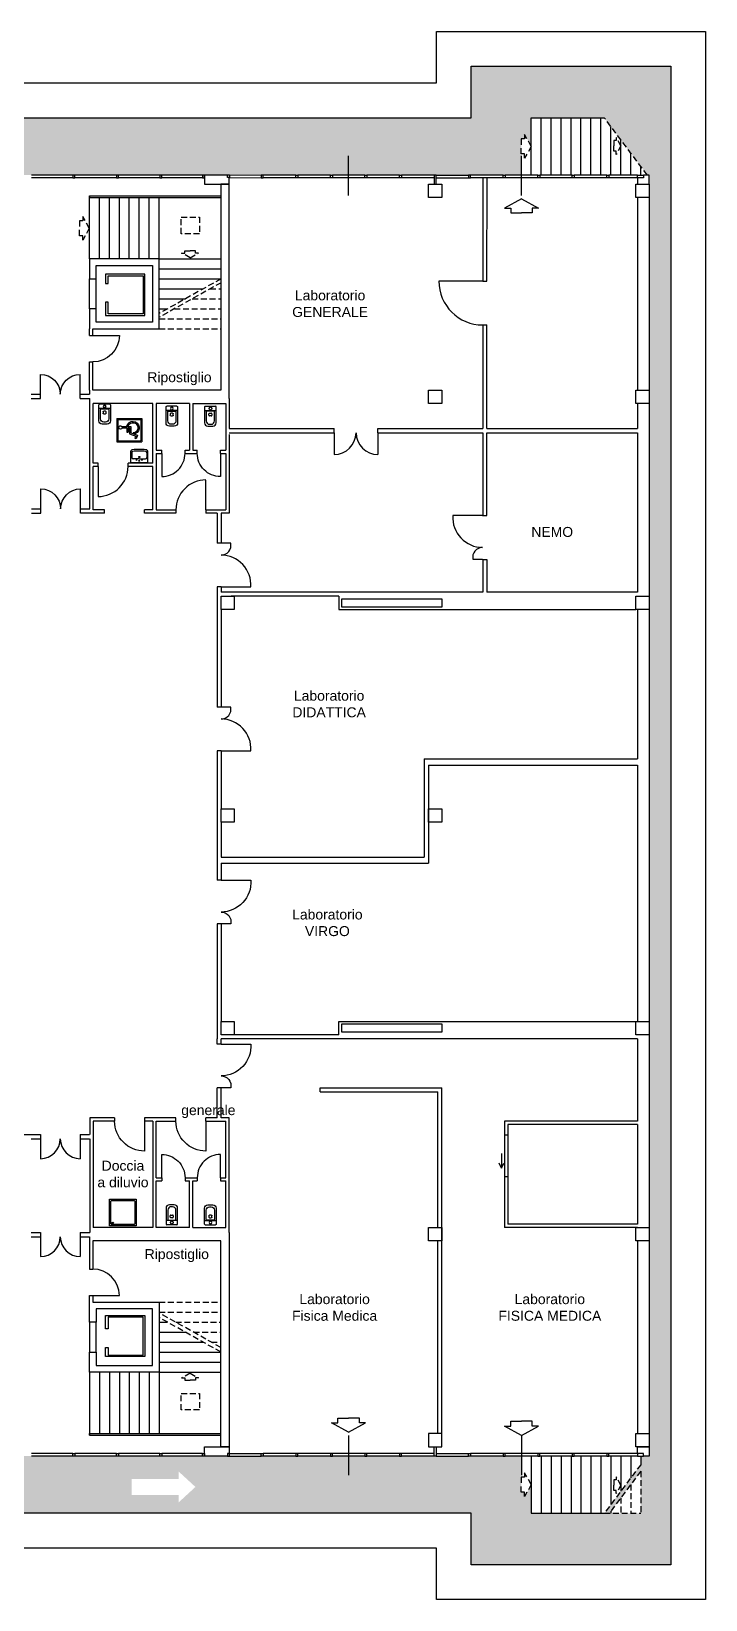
# Model space of a CAD drawing. Header units: millimetres. Extents: x 1226 to 2351, y 468 to 940.
# Drawn here: x 2148.2 to 2351, y 467.9 to 939.9 of the extents above; entities that cross this region are included whole.
import ezdxf
from ezdxf.enums import TextEntityAlignment as Align

# ---------------------------------------------------------------- set-up
doc = ezdxf.new("R2010")
doc.units = ezdxf.units.MM
doc.linetypes.add('CONTINUA', pattern=[0])
doc.linetypes.add('HIDDEN', pattern=[0.375, 0.25, -0.125])
for name, color, linetype in [('arredi', 143, 'Continuous'), ('PROIEZIONI', 4, 'CONTINUA'), ('RETINI', 8, 'Continuous'), ('SEZIONI', 7, 'Continuous'), ('TESTO', 7, 'Continuous')]:
    doc.layers.add(name, color=color, linetype=linetype)
doc.styles.add('Arial', font='Arial.ttf')

# ---------------------------------------------------------------- blocks, each defined once
blk = doc.blocks.new('ED003', base_point=(0.838, 5.982))
for p, q in [((0.838, 5.982), (0.838, 6.482)), ((1.838, 5.982), (1.838, 6.482))]:
    blk.add_line(p, q)
for centre, start, end in [((0.838, 5.982), 0, 90), ((1.838, 5.982), 90, 180)]:
    blk.add_arc(centre, 0.5, start, end)
blk = doc.blocks.new('PORTA9030')
at = {"ltscale": 0.5}
for p, q in [((29.4, 131.3), (0, 131.3)), ((0, 0), (89.8, 0))]:
    blk.add_line(p, q, dxfattribs=at)
for centre, radius, start, end in [((0, 125.6), 30, 270, 10.8434), ((0, 5.6), 90, 356.4047, 90)]:
    blk.add_arc(centre, radius, start, end, dxfattribs=at)
blk = doc.blocks.new('ED001', base_point=(1.838, 7.784))
blk.add_line((1.838, 7.784), (1.838, 8.781))
blk.add_arc((1.836, 7.784), 0.998, 89.8816, 180)
blk = doc.blocks.new('AR029', base_point=(2.753, 4.391))
for p, q in [((2.578, 4.371), (2.578, 3.891)), ((2.579, 4.262), (2.928, 4.262)), ((2.598, 4.391), (2.908, 4.391)), ((2.928, 3.891), (2.928, 4.371)), ((2.629, 4.226), (2.629, 3.947)), ((2.855, 4.246), (2.649, 4.246)), ((2.678, 3.791), (2.828, 3.791)), ((2.709, 4.118), (2.709, 4.16)), ((2.729, 4.18), (2.78, 4.18)), ((2.78, 4.098), (2.729, 4.098)), ((2.729, 3.847), (2.775, 3.847)), ((2.8, 4.16), (2.8, 4.118)), ((2.875, 3.947), (2.875, 4.226))]:
    blk.add_line(p, q)
blk.add_circle((2.753, 4.318), 0.0415)
for centre, radius, start, end in [((2.598, 4.371), 0.02, 90, 180), ((2.908, 4.371), 0.02, 0, 90), ((2.678, 3.891), 0.1, 180, 270), ((2.649, 4.226), 0.02, 90, 180), ((2.729, 3.947), 0.1, 180, 270), ((2.729, 4.16), 0.02, 90, 180), ((2.729, 4.118), 0.02, 180, 270), ((2.775, 3.947), 0.1, 270, 0), ((2.78, 4.16), 0.02, 0, 90), ((2.78, 4.118), 0.02, 270, 0), ((2.828, 3.891), 0.1, 270, 0), ((2.855, 4.226), 0.02, 0, 90)]:
    blk.add_arc(centre, radius, start, end)
blk = doc.blocks.new('SA8')
for p, q in [((0, 0), (0, 80)), ((0, 80), (80, 80)), ((4, 74), (6, 76)), ((4, 6), (4, 74)), ((6, 76), (74, 76)), ((74, 76), (76, 74)), ((76, 74), (76, 6)), ((80, 80), (80, 0)), ((80, 0), (0, 0)), ((6, 4), (4, 6)), ((74, 4), (6, 4)), ((76, 6), (74, 4))]:
    blk.add_line(p, q)
blk.add_circle((9.2, 8.7), 2)
blk = doc.blocks.new('SANI202R')
for p, q in [((0.158, 0), (0.158, 0.232)), ((0.158, 0), (0.158, -0.232)), ((0.393, 0.282), (0.208, 0.282)), ((0.393, -0.282), (0.208, -0.282))]:
    blk.add_line(p, q)
blk.add_lwpolyline([(0.02, 0.305), (0.02, 0), (0.02, -0.305, 0.270322), (0.036, -0.325, 0.012971), (0.431, -0.325, 0.351801), (0.504, -0.25, 0.023121), (0.515, 0, 0.023121), (0.504, 0.25, 0.351801), (0.431, 0.325, 0.012971), (0.036, 0.325, 0.270322)], format="xyb", close=True)
for centre, radius in [((0.086, 0), 0.0175), ((0.117, 0.1), 0.015), ((0.23, 0), 0.023), ((0.117, -0.1), 0.015)]:
    blk.add_circle(centre, radius)
for centre, radius, start, end in [((0.208, 0.232), 0.05, 90, 180), ((0.398, 0.233), 0.0491, 20.30499, 95.87585), ((-2.256, 0.008), 2.711, 359.83594, 5.13403), ((-2.256, -0.008), 2.711, 354.86597, 0.16406), ((0.208, -0.232), 0.05, 180, 270), ((0.398, -0.233), 0.0491, 264.12415, 339.69501)]:
    blk.add_arc(centre, radius, start, end)
blk = doc.blocks.new('HANDICAP')
for p, q in [((0, 13), (1, 13)), ((0, 13), (0, 11.917)), ((0.042, 12.958), (0.958, 12.958)), ((0.042, 12.958), (0.042, 11.958)), ((0.958, 12.958), (0.958, 11.958)), ((1, 13), (1, 11.917)), ((0.308, 12.571), (0.308, 12.513)), ((0.342, 12.778), (0.342, 12.392)), ((0.342, 12.392), (0.617, 12.392)), ((0.4, 12.764), (0.4, 12.571)), ((0.4, 12.571), (0.587, 12.571)), ((0.4, 12.513), (0.4, 12.45)), ((0.4, 12.513), (0.587, 12.513)), ((0.4, 12.45), (0.658, 12.45)), ((0.587, 12.571), (0.587, 12.513)), ((0.617, 12.392), (0.717, 12.108)), ((0.618, 12.288), (0.649, 12.199)), ((0.658, 12.45), (0.752, 12.185)), ((0.717, 12.108), (0.867, 12.167)), ((0.752, 12.185), (0.846, 12.221)), ((0.867, 12.167), (0.846, 12.221)), ((0, 11.917), (1, 11.917)), ((0.042, 11.958), (0.958, 11.958))]:
    blk.add_line(p, q)
for centre, radius, start, end in [((0.387, 12.837), 0.075, 280.10763, 232.96663), ((0.398, 12.311), 0.275, 109.08833, 335.8906), ((0.398, 12.311), 0.221, 114.03152, 353.9362)]:
    blk.add_arc(centre, radius, start, end)
blk = doc.blocks.new('PORTA80')
at = {"ltscale": 0.5}
blk.add_line((0, 0), (80.1, 0), dxfattribs=at)
blk.add_arc((0, -0.1), 80.1, 0.0985, 90, dxfattribs=at)
blk = doc.blocks.new('ED012', base_point=(10.392, 7.794))
for p, q in [((10.391, 8.081), (9.881, 7.803)), ((10.391, 8.081), (10.901, 7.803)), ((9.881, 7.803), (10.068, 7.803)), ((10.068, 7.803), (10.068, 7.657)), ((10.068, 7.657), (10.391, 7.657)), ((10.714, 7.657), (10.391, 7.657)), ((10.901, 7.803), (10.714, 7.803)), ((10.714, 7.803), (10.714, 7.657))]:
    blk.add_line(p, q)

msp = doc.modelspace()

# ---------------------------------------------------------------- hatches: boundary and pattern name
at = {"layer": 'RETINI'}
h = msp.add_hatch(dxfattribs=at)
h.set_pattern_fill('AR-HBONE', color=256, scale=0.05)
h.set_pattern_definition([(45, (-292328.8126, 420394.8556), (7e-16, 7.184204897), [15.24, -5.08]), (135, (-292325.2205, 420398.4477), (7e-16, 7.184204897), [15.24, -5.08])])
h.paths.add_polyline_path([(2295.57, 907.54), (2296.58, 907.54), (2296.58, 908.85), (2298.53, 905.28), (2298.53, 913.89), (2320.53, 913.89), (2333.5, 896.66), (2334.02, 896.66), (2334.02, 893.9), (2334.02, 889.9), (2334.02, 517.89), (2334.02, 513.89), (2334.02, 511.12), (2331.53, 511.12), (2331.53, 508.51), (2320.53, 493.89), (2322.03, 493.89), (2331.53, 506.51), (2331.53, 493.89), (2320.53, 493.89), (2298.53, 493.89), (2298.53, 502.51), (2296.58, 498.94), (2296.58, 500.24), (2295.57, 500.24), (2295.57, 502.51), (2295.57, 504.77), (2295.59, 511.12), (2290.72, 511.12), (2290.12, 511.12), (2280.32, 511.12), (2279.72, 511.12), (2269.92, 511.12), (2269.32, 511.12), (2259.52, 511.12), (2258.92, 511.12), (2249.12, 511.12), (2248.52, 511.12), (2238.72, 511.12), (2238.12, 511.12), (2228.32, 511.12), (2227.72, 511.12), (2217.92, 511.12), (2217.32, 511.12), (2207.22, 511.12), (2207.22, 511.12), (2200.22, 511.12), (2199.62, 511.12), (2187.43, 511.12), (2186.83, 511.12), (2174.34, 511.12), (2173.74, 511.12), (2161.25, 511.12), (2160.65, 511.12), (2148.16, 511.12), (2148.16, 511.09), (2147.56, 511.09), (2135.07, 511.12), (2134.47, 511.12), (2121.98, 511.12), (2121.38, 511.12), (2108.89, 511.12), (2108.29, 511.12), (2095.8, 511.12), (2095.2, 511.12), (2083.02, 511.12), (2082.42, 511.12), (2075.72, 511.12), (2075.72, 511.12), (2075.12, 511.12), (2065.32, 511.12), (2064.72, 511.12), (2054.92, 511.12), (2054.32, 511.12), (2044.52, 511.12), (2043.92, 511.12), (2034.12, 511.12), (2033.52, 511.12), (2023.72, 511.12), (2023.12, 511.12), (2002.92, 511.12), (2002.32, 511.12), (1992.52, 511.12), (1991.92, 511.12), (1982.12, 511.12), (1981.52, 511.12), (1971.72, 511.12), (1971.12, 511.12), (1961.32, 511.12), (1960.72, 511.12), (1950.92, 511.12), (1950.32, 511.12), (1940.52, 511.12), (1939.92, 511.12), (1930.12, 511.12), (1929.52, 511.12), (1919.72, 511.12), (1919.12, 511.12), (1909.32, 511.12), (1908.72, 511.12), (1898.92, 511.12), (1898.32, 511.12), (1888.52, 511.12), (1887.92, 511.12), (1878.12, 511.12), (1877.52, 511.12), (1867.72, 511.12), (1867.12, 511.12), (1857.32, 511.12), (1856.72, 511.12), (1846.92, 511.12), (1846.32, 511.12), (1836.52, 511.12), (1835.92, 511.12), (1826.12, 511.12), (1825.52, 511.12), (1815.72, 511.12), (1815.12, 511.12), (1805.32, 511.12), (1804.72, 511.12), (1794.92, 511.12), (1794.32, 511.12), (1784.52, 511.12), (1783.92, 511.12), (1774.12, 511.12), (1773.52, 511.12), (1753.32, 511.12), (1752.72, 511.12), (1742.92, 511.12), (1742.32, 511.12), (1732.52, 511.12), (1731.92, 511.12), (1722.12, 511.12), (1721.52, 511.12), (1711.72, 511.12), (1711.12, 511.12), (1701.32, 511.12), (1700.72, 511.12), (1700.72, 511.12), (1693.42, 511.12), (1693.42, 511.12), (1681.23, 511.12), (1680.63, 511.12), (1668.14, 511.12), (1667.54, 511.12), (1655.05, 511.12), (1654.45, 511.12), (1641.96, 511.12), (1641.36, 511.12), (1628.87, 511.12), (1628.27, 511.12), (1615.78, 511.12), (1615.18, 511.12), (1602.69, 511.12), (1602.09, 511.12), (1589.6, 511.12), (1589, 511.12), (1576.82, 511.12), (1576.22, 511.12), (1569.22, 511.12), (1568.62, 511.12), (1559.12, 511.12), (1558.52, 511.12), (1548.72, 511.12), (1548.12, 511.12), (1538.32, 511.12), (1536.62, 511.12), (1536.62, 493.89), (2280.53, 493.89), (2280.53, 478.39), (2340.53, 478.39), (2340.53, 929.39), (2280.53, 929.39), (2280.53, 913.89), (1460.82, 913.89), (1236.22, 913.89), (1236.22, 493.89), (1460.82, 493.89), (1536.62, 493.89), (1536.62, 511.12), (1527.92, 511.12), (1527.32, 511.12), (1517.52, 511.12), (1516.92, 511.12), (1510.62, 511.12), (1508.82, 511.12), (1504.82, 511.12), (1478.3, 511.12), (1253.31, 511.12), (1253.31, 896.66), (1478.32, 896.66), (1508.82, 896.66), (1510.62, 896.66), (1516.92, 896.66), (1517.52, 896.66), (1527.32, 896.66), (1527.92, 896.66), (1537.72, 896.66), (1538.32, 896.66), (1548.12, 896.66), (1548.72, 896.66), (1558.52, 896.66), (1559.12, 896.66), (1568.62, 896.66), (1569.22, 896.66), (1576.22, 896.66), (1576.82, 896.66), (1589, 896.66), (1589.6, 896.66), (1602.09, 896.66), (1602.69, 896.66), (1615.18, 896.66), (1615.78, 896.66), (1628.27, 896.66), (1628.87, 896.66), (1641.36, 896.66), (1641.96, 896.66), (1654.45, 896.66), (1655.05, 896.66), (1667.54, 896.66), (1668.14, 896.66), (1680.63, 896.66), (1681.23, 896.66), (1693.42, 896.66), (1694.02, 896.66), (1700.72, 896.66), (1700.72, 896.66), (1701.32, 896.66), (1711.12, 896.66), (1711.72, 896.66), (1721.52, 896.66), (1722.12, 896.66), (1731.92, 896.66), (1732.52, 896.66), (1742.32, 896.66), (1742.92, 896.66), (1752.72, 896.66), (1753.32, 896.66), (1773.52, 896.66), (1774.12, 896.66), (1783.92, 896.66), (1784.52, 896.66), (1794.32, 896.66), (1794.92, 896.66), (1804.72, 896.66), (1805.32, 896.66), (1815.12, 896.66), (1815.72, 896.66), (1825.52, 896.66), (1826.12, 896.66), (1835.92, 896.66), (1836.52, 896.66), (1846.32, 896.66), (1846.92, 896.66), (1856.72, 896.66), (1857.32, 896.66), (1867.12, 896.66), (1867.72, 896.66), (1877.52, 896.66), (1878.12, 896.66), (1887.92, 896.66), (1888.52, 896.66), (1898.32, 896.66), (1898.92, 896.66), (1908.72, 896.66), (1909.32, 896.66), (1919.12, 896.66), (1919.72, 896.66), (1929.52, 896.66), (1930.12, 896.66), (1939.92, 896.66), (1940.52, 896.66), (1950.32, 896.66), (1950.92, 896.66), (1960.72, 896.66), (1961.32, 896.66), (1971.12, 896.66), (1971.72, 896.66), (1981.52, 896.66), (1982.12, 896.66), (1991.92, 896.66), (1992.52, 896.66), (2002.32, 896.66), (2002.92, 896.66), (2023.12, 896.66), (2023.72, 896.66), (2033.52, 896.66), (2034.12, 896.66), (2043.92, 896.66), (2044.52, 896.66), (2054.32, 896.66), (2054.92, 896.66), (2064.72, 896.66), (2065.32, 896.66), (2075.12, 896.66), (2075.72, 896.66), (2082.42, 896.66), (2083.02, 896.66), (2095.2, 896.66), (2095.8, 896.66), (2108.29, 896.66), (2108.89, 896.66), (2121.38, 896.66), (2121.98, 896.66), (2134.47, 896.66), (2135.07, 896.66), (2147.52, 896.66), (2148.12, 896.66), (2160.65, 896.66), (2161.25, 896.66), (2173.74, 896.66), (2174.34, 896.66), (2186.83, 896.66), (2187.43, 896.66), (2199.62, 896.66), (2200.22, 896.66), (2207.22, 896.66), (2207.22, 896.67), (2207.82, 896.67), (2217.32, 896.66), (2217.92, 896.66), (2227.72, 896.66), (2228.32, 896.66), (2238.12, 896.66), (2238.72, 896.66), (2248.52, 896.66), (2249.12, 896.66), (2258.92, 896.66), (2259.52, 896.66), (2269.32, 896.66), (2269.92, 896.66), (2279.72, 896.66), (2280.32, 896.66), (2290.12, 896.66), (2290.72, 896.66), (2295.62, 896.66), (2295.62, 902.45), (2295.61, 903.02), (2295.57, 903.02), (2295.57, 905.28)])
h.paths.add_polyline_path([(1670.92, 504.24), (1685.01, 504.24), (1685.01, 506.46), (1690.07, 501.81), (1685.01, 497.15), (1685.01, 499.38), (1670.92, 499.38)], flags=16)
h.paths.add_polyline_path([(1825.48, 504.24), (1839.56, 504.24), (1839.56, 506.46), (1844.63, 501.81), (1839.56, 497.15), (1839.56, 499.38), (1825.48, 499.38)], flags=16)
h.paths.add_polyline_path([(2178.37, 504.24), (2192.46, 504.24), (2192.46, 506.46), (2197.52, 501.81), (2192.46, 497.15), (2192.46, 499.38), (2178.37, 499.38)], flags=16)

# ---------------------------------------------------------------- linework, layer by layer
at = {"layer": 'PROIEZIONI', "ltscale": 0.5}
for p, q in [((2298.53, 913.89), (2320.53, 913.89)), ((2298.53, 896.66), (2298.53, 913.89)), ((2301.53, 896.66), (2301.53, 913.89)), ((2304.53, 896.66), (2304.53, 913.89)), ((2307.53, 896.66), (2307.53, 913.89)), ((2310.53, 896.66), (2310.53, 913.89)), ((2313.53, 896.66), (2313.53, 913.89)), ((2316.53, 896.66), (2316.53, 913.89)), ((2319.53, 896.66), (2319.53, 913.89)), ((2322.53, 896.66), (2322.53, 911.23)), ((2325.53, 896.66), (2325.53, 907.25)), ((2243.62, 890.46), (2243.62, 902.45)), ((2295.62, 890.46), (2295.62, 902.45)), ((2328.53, 896.66), (2328.53, 903.26)), ((2331.53, 896.66), (2331.53, 899.28)), ((2160.65, 896.66), (2148.16, 896.66)), ((2160.65, 895.86), (2148.16, 895.86)), ((2173.74, 896.66), (2161.25, 896.66)), ((2173.74, 895.86), (2161.25, 895.86)), ((2186.83, 896.66), (2174.34, 896.66)), ((2186.83, 895.86), (2174.34, 895.86)), ((2199.62, 896.66), (2187.43, 896.66)), ((2199.62, 895.86), (2187.43, 895.86)), ((2207.82, 896.67), (2217.32, 896.66)), ((2207.82, 895.87), (2217.32, 895.86)), ((2227.72, 896.66), (2217.92, 896.66)), ((2227.72, 895.86), (2217.92, 895.86)), ((2238.12, 896.66), (2228.32, 896.66)), ((2238.12, 895.86), (2228.32, 895.86)), ((2248.52, 896.66), (2238.72, 896.66)), ((2248.52, 895.86), (2238.72, 895.86)), ((2258.92, 896.66), (2249.12, 896.66)), ((2258.92, 895.86), (2249.12, 895.86)), ((2269.32, 896.66), (2259.52, 896.66)), ((2269.32, 895.86), (2259.52, 895.86)), ((2269.92, 896.66), (2279.72, 896.66)), ((2269.92, 895.86), (2279.72, 895.86)), ((2290.12, 896.66), (2280.32, 896.66)), ((2290.12, 895.86), (2280.32, 895.86)), ((2300.52, 896.66), (2290.72, 896.66)), ((2300.52, 895.86), (2290.72, 895.86)), ((2310.92, 896.66), (2301.12, 896.66)), ((2310.92, 895.86), (2301.12, 895.86)), ((2321.32, 896.66), (2311.52, 896.66)), ((2321.32, 895.86), (2311.52, 895.86)), ((2330.52, 896.66), (2321.92, 896.66)), ((2330.52, 895.86), (2321.92, 895.86)), ((2165.63, 890.4), (2165.63, 889.9)), ((2165.63, 871.4), (2165.63, 890.4)), ((2165.63, 890.4), (2205.22, 890.4)), ((2165.63, 889.9), (2205.22, 889.9)), ((2168.63, 871.4), (2168.63, 889.9)), ((2171.63, 871.4), (2171.63, 889.9)), ((2174.63, 871.4), (2174.63, 889.9)), ((2177.63, 871.4), (2177.63, 889.9)), ((2180.63, 871.4), (2180.63, 889.9)), ((2183.63, 871.4), (2183.63, 889.9)), ((2186.63, 871.4), (2186.63, 889.9)), ((2186.63, 871.4), (2205.22, 871.4)), ((2165.63, 856.4), (2165.63, 865.4)), ((2165.63, 856.4), (2165.63, 865.4)), ((2167.63, 856.4), (2167.63, 865.4)), ((2186.63, 868.4), (2205.22, 868.4)), ((2186.63, 865.4), (2205.22, 865.4)), ((2186.63, 862.4), (2199.85, 862.4)), ((2186.63, 859.4), (2194.49, 859.4)), ((2186.63, 856.4), (2189.12, 856.4)), ((2166.63, 559.39), (2174.63, 559.39)), ((2165.63, 551.39), (2165.63, 542.39)), ((2167.63, 542.39), (2167.63, 551.39)), ((2186.63, 551.39), (2189.12, 551.39)), ((2186.63, 548.39), (2194.49, 548.39)), ((2186.63, 545.39), (2199.85, 545.39)), ((2186.63, 542.39), (2205.22, 542.39)), ((2186.63, 539.39), (2205.22, 539.39)), ((2165.63, 536.39), (2165.63, 517.39)), ((2168.63, 536.39), (2168.63, 517.89)), ((2171.63, 536.39), (2171.63, 517.89)), ((2174.63, 536.39), (2174.63, 517.89)), ((2177.63, 536.39), (2177.63, 517.89)), ((2180.63, 536.39), (2180.63, 517.89)), ((2183.63, 536.39), (2183.63, 517.89)), ((2186.63, 536.39), (2205.22, 536.39)), ((2186.63, 536.39), (2186.63, 517.89)), ((2165.63, 517.39), (2165.63, 517.89)), ((2165.63, 517.89), (2205.22, 517.89)), ((2165.63, 517.39), (2205.22, 517.39)), ((2243.62, 517.32), (2243.62, 505.34)), ((2295.62, 517.32), (2295.62, 505.34)), ((2160.65, 511.92), (2148.16, 511.92)), ((2160.65, 511.12), (2148.16, 511.12)), ((2173.74, 511.92), (2161.25, 511.92)), ((2173.74, 511.12), (2161.25, 511.12)), ((2186.83, 511.92), (2174.34, 511.92)), ((2186.83, 511.12), (2174.34, 511.12)), ((2199.62, 511.92), (2187.43, 511.92)), ((2199.62, 511.12), (2187.43, 511.12)), ((2207.82, 511.92), (2217.32, 511.92)), ((2207.82, 511.12), (2217.32, 511.12)), ((2227.72, 511.92), (2217.92, 511.92)), ((2227.72, 511.12), (2217.92, 511.12)), ((2238.12, 511.92), (2228.32, 511.92)), ((2238.12, 511.12), (2228.32, 511.12)), ((2248.52, 511.92), (2238.72, 511.92)), ((2248.52, 511.12), (2238.72, 511.12)), ((2258.92, 511.92), (2249.12, 511.92)), ((2258.92, 511.12), (2249.12, 511.12)), ((2269.32, 511.92), (2259.52, 511.92)), ((2269.32, 511.12), (2259.52, 511.12)), ((2269.92, 511.92), (2279.72, 511.92)), ((2269.92, 511.12), (2279.72, 511.12)), ((2290.12, 511.92), (2280.32, 511.92)), ((2290.12, 511.12), (2280.32, 511.12)), ((2300.52, 511.92), (2290.72, 511.92)), ((2300.52, 511.12), (2290.72, 511.12)), ((2298.53, 511.12), (2298.53, 493.89)), ((2310.92, 511.92), (2301.12, 511.92)), ((2310.92, 511.12), (2301.12, 511.12)), ((2301.53, 511.12), (2301.53, 493.89)), ((2304.53, 511.12), (2304.53, 493.89)), ((2307.53, 511.12), (2307.53, 493.89)), ((2310.53, 511.12), (2310.53, 493.89)), ((2321.32, 511.92), (2311.52, 511.92)), ((2321.32, 511.12), (2311.52, 511.12)), ((2313.53, 511.12), (2313.53, 493.89)), ((2316.53, 511.12), (2316.53, 493.89)), ((2319.53, 511.12), (2319.53, 493.89)), ((2330.52, 511.92), (2321.92, 511.92)), ((2330.52, 511.12), (2321.92, 511.12)), ((2322.53, 511.12), (2322.53, 496.55)), ((2325.53, 511.12), (2325.53, 500.54)), ((2328.53, 511.12), (2328.53, 504.52)), ((2331.53, 511.12), (2331.53, 508.51)), ((2298.53, 493.89), (2320.53, 493.89))]:
    msp.add_line(p, q, dxfattribs=at)
at = {"layer": 'PROIEZIONI', "color": 143, "linetype": 'HIDDEN', "ltscale": 7}
for p, q in [((2333.5, 896.66), (2320.53, 913.89)), ((2296.58, 907.54), (2295.57, 907.54)), ((2295.57, 907.54), (2295.57, 905.28)), ((2296.58, 908.85), (2296.58, 907.54)), ((2298.53, 905.28), (2296.58, 908.85)), ((2324.14, 907.05), (2323.41, 907.05)), ((2323.41, 907.05), (2323.41, 905.43)), ((2324.14, 907.98), (2324.14, 907.05)), ((2325.53, 905.43), (2324.14, 907.98)), ((2295.57, 903.02), (2295.57, 905.28)), ((2296.58, 903.02), (2295.57, 903.02)), ((2298.53, 905.28), (2296.58, 901.71)), ((2296.58, 901.71), (2296.58, 903.02)), ((2323.41, 903.82), (2323.41, 905.43)), ((2324.14, 903.82), (2323.41, 903.82)), ((2325.53, 905.43), (2324.14, 902.88)), ((2324.14, 902.88), (2324.14, 903.82)), ((2163.63, 882.9), (2162.61, 882.9)), ((2162.61, 882.9), (2162.61, 880.64)), ((2163.63, 884.21), (2163.63, 882.9)), ((2165.58, 880.64), (2163.63, 884.21)), ((2193.24, 878.98), (2193.24, 883.98)), ((2193.24, 883.98), (2198.74, 883.98)), ((2198.74, 883.98), (2198.74, 878.98)), ((2162.61, 878.38), (2162.61, 880.64)), ((2163.63, 878.38), (2162.61, 878.38)), ((2165.58, 880.64), (2163.63, 877.07)), ((2163.63, 877.07), (2163.63, 878.38)), ((2198.74, 878.98), (2193.24, 878.98)), ((2194.31, 873.87), (2195.93, 873.87)), ((2194.31, 873.14), (2194.31, 873.87)), ((2197.54, 873.87), (2195.93, 873.87)), ((2197.54, 873.14), (2197.54, 873.87)), ((2195.93, 871.75), (2193.38, 873.14)), ((2193.38, 873.14), (2194.31, 873.14)), ((2195.93, 871.75), (2198.47, 873.14)), ((2198.47, 873.14), (2197.54, 873.14)), ((2205.22, 865.4), (2186.63, 855)), ((2205.22, 864.24), (2186.63, 853.85)), ((2196.55, 859.4), (2205.21, 859.4)), ((2201.92, 862.4), (2205.21, 862.4)), ((2191.19, 856.4), (2205.21, 856.4)), ((2186.63, 853.4), (2205.21, 853.4)), ((2186.63, 850.4), (2205.21, 850.4)), ((2186.63, 557.39), (2205.21, 557.39)), ((2186.63, 554.39), (2205.21, 554.39)), ((2205.21, 543.77), (2186.63, 554.16)), ((2205.22, 542.39), (2186.63, 552.78)), ((2191.58, 551.39), (2205.21, 551.39)), ((2196.95, 548.39), (2205.21, 548.39)), ((2202.31, 545.39), (2205.21, 545.39)), ((2195.93, 536.04), (2193.38, 534.64)), ((2193.38, 534.64), (2194.31, 534.64)), ((2194.31, 534.64), (2194.31, 533.92)), ((2194.31, 533.92), (2195.93, 533.92)), ((2195.93, 536.04), (2198.47, 534.64)), ((2197.54, 533.92), (2195.93, 533.92)), ((2197.54, 534.64), (2197.54, 533.92)), ((2198.47, 534.64), (2197.54, 534.64)), ((2193.24, 529.98), (2198.74, 529.98)), ((2193.24, 524.98), (2193.24, 529.98)), ((2198.74, 529.98), (2198.74, 524.98)), ((2198.74, 524.98), (2193.24, 524.98)), ((2296.58, 506.08), (2296.58, 504.77)), ((2298.53, 502.51), (2296.58, 506.08)), ((2331.53, 508.51), (2320.53, 493.89)), ((2331.53, 506.51), (2322.03, 493.89)), ((2331.53, 506.51), (2331.53, 493.89)), ((2296.58, 504.77), (2295.57, 504.77)), ((2295.57, 504.77), (2295.57, 502.51)), ((2295.57, 500.24), (2295.57, 502.51)), ((2298.53, 502.51), (2296.58, 498.94)), ((2324.14, 503.97), (2323.41, 503.97)), ((2323.41, 503.97), (2323.41, 502.35)), ((2323.41, 500.74), (2323.41, 502.35)), ((2324.14, 500.74), (2323.41, 500.74)), ((2324.14, 504.9), (2324.14, 503.97)), ((2325.53, 502.35), (2324.14, 504.9)), ((2325.53, 502.35), (2324.14, 499.8)), ((2324.14, 499.8), (2324.14, 500.74)), ((2328.53, 502.52), (2328.53, 493.89)), ((2296.58, 500.24), (2295.57, 500.24)), ((2296.58, 498.94), (2296.58, 500.24)), ((2325.53, 498.54), (2325.53, 493.89)), ((2320.53, 493.89), (2331.53, 493.89)), ((2322.53, 494.55), (2322.53, 493.89))]:
    msp.add_line(p, q, dxfattribs=at)
at = {"layer": 'PROIEZIONI'}
for p, q in [((2283.97, 864.72), (2270.77, 864.72)), ((2239.24, 819.1), (2239.24, 812.5)), ((2252.44, 819.1), (2252.44, 812.5))]:
    msp.add_line(p, q, dxfattribs=at)
at = {"layer": 'PROIEZIONI', "ltscale": 0.5}
for points in [[(2171.23, 858.4), (2170.43, 858.4), (2170.43, 854.4), (2182.34, 854.4), (2182.34, 866.77), (2170.43, 866.77), (2170.43, 864), (2171.23, 864), (2171.23, 866.27), (2181.84, 866.27), (2181.84, 854.9), (2171.23, 854.9)], [(2171.23, 549.39), (2170.43, 549.39), (2170.43, 553.39), (2182.34, 553.39), (2182.34, 541.02), (2170.43, 541.02), (2170.43, 543.79), (2171.23, 543.79), (2171.23, 541.52), (2181.84, 541.52), (2181.84, 552.89), (2171.23, 552.89)], [(2332.32, 511.12), (2332.32, 511.92), (2330.52, 511.92), (2330.52, 511.12)]]:
    msp.add_lwpolyline(points, close=True, dxfattribs=at)
at = {"layer": 'PROIEZIONI'}
for centre, radius, start, end in [((2283.97, 864.72), 13.2, 180, 270), ((2239.24, 819.1), 6.6, 270, 0), ((2252.44, 819.1), 6.6, 180, 270)]:
    msp.add_arc(centre, radius, start, end, dxfattribs=at)
at = {"layer": 'PROIEZIONI', "ltscale": 0.5}
msp.add_arc((2166.63, 559.38), 8.01, 0.0985, 90, dxfattribs=at)
at = {"layer": 'SEZIONI', "ltscale": 0.5}
for p, q in [((2283.97, 895.86), (2283.97, 864.72)), ((2285.24, 864.72), (2285.25, 895.86)), ((2330.52, 889.9), (2330.52, 831.89)), ((2334.02, 889.9), (2334.02, 517.89)), ((2165.63, 848.4), (2165.63, 850.4)), ((2166.63, 848.4), (2166.63, 850.4)), ((2283.97, 851.52), (2283.97, 820.37)), ((2285.24, 820.37), (2285.24, 851.52)), ((2165.63, 848.4), (2166.63, 848.4)), ((2165.63, 840.4), (2166.63, 840.4)), ((2165.63, 831.86), (2165.63, 840.4)), ((2166.63, 831.86), (2166.63, 840.4)), ((2148.12, 830.66), (2150.87, 830.66)), ((2148.12, 829.36), (2150.87, 829.36)), ((2150.87, 829.36), (2150.87, 830.66)), ((2162.87, 829.36), (2162.87, 830.66)), ((2162.87, 830.66), (2165.63, 830.66)), ((2162.87, 829.36), (2165.63, 829.36)), ((2165.71, 796.19), (2165.71, 829.36)), ((2184.71, 827.89), (2166.71, 827.89)), ((2166.71, 809.89), (2166.71, 827.89)), ((2184.71, 809.89), (2184.71, 827.89)), ((2195.71, 827.89), (2185.71, 827.89)), ((2185.71, 827.89), (2185.71, 813.89)), ((2195.71, 827.89), (2195.71, 813.89)), ((2196.71, 827.89), (2206.71, 827.89)), ((2196.71, 827.89), (2196.71, 813.89)), ((2206.71, 827.89), (2206.71, 813.89)), ((2207.71, 829.36), (2207.71, 820.37)), ((2330.52, 827.89), (2330.52, 820.37)), ((2207.71, 820.37), (2239.24, 820.37)), ((2207.71, 819.1), (2239.24, 819.1)), ((2207.71, 818.53), (2207.71, 794.89)), ((2252.44, 820.37), (2283.97, 820.37)), ((2252.44, 819.1), (2283.97, 819.1)), ((2283.97, 819.1), (2283.97, 794.14)), ((2285.24, 820.37), (2330.52, 820.37)), ((2285.24, 819.1), (2330.52, 819.1)), ((2285.24, 794.14), (2285.24, 819.1)), ((2330.52, 819.1), (2330.52, 771.09)), ((2185.71, 813.89), (2187.39, 813.89)), ((2185.71, 812.89), (2187.39, 812.89)), ((2185.71, 812.89), (2185.71, 795.89)), ((2187.39, 812.89), (2187.39, 813.89)), ((2194.39, 813.89), (2195.71, 813.89)), ((2194.39, 812.89), (2194.39, 813.89)), ((2194.39, 812.89), (2198.06, 812.89)), ((2196.71, 813.89), (2198.06, 813.89)), ((2198.06, 812.89), (2198.06, 813.89)), ((2205.06, 813.89), (2206.71, 813.89)), ((2205.06, 812.89), (2205.06, 813.89)), ((2205.06, 812.89), (2206.71, 812.89)), ((2206.71, 812.89), (2206.71, 795.89)), ((2168.24, 809.89), (2166.71, 809.89)), ((2168.24, 808.89), (2166.71, 808.89)), ((2166.71, 795.89), (2166.71, 808.89)), ((2168.24, 808.89), (2168.24, 809.89)), ((2177.24, 808.89), (2177.24, 809.89)), ((2184.71, 809.89), (2177.24, 809.89)), ((2184.71, 808.89), (2177.24, 808.89)), ((2184.71, 795.89), (2184.71, 808.89)), ((2148.2, 796.19), (2150.96, 796.19)), ((2148.2, 794.89), (2150.96, 794.89)), ((2150.96, 794.89), (2150.96, 796.19)), ((2162.96, 794.89), (2162.96, 796.19)), ((2162.96, 796.19), (2165.71, 796.19)), ((2170.21, 794.89), (2162.96, 794.89)), ((2170.21, 794.89), (2162.96, 794.89)), ((2170.21, 795.89), (2166.71, 795.89)), ((2170.21, 794.89), (2170.21, 795.89)), ((2182.21, 794.89), (2182.21, 795.89)), ((2184.71, 795.89), (2182.21, 795.89)), ((2191.66, 794.89), (2182.21, 794.89)), ((2185.71, 795.89), (2191.66, 795.89)), ((2191.66, 795.89), (2191.66, 794.89)), ((2200.66, 795.89), (2200.66, 794.89)), ((2200.66, 795.89), (2206.71, 795.89)), ((2204.02, 794.89), (2200.66, 794.89)), ((2204.02, 794.89), (2204.02, 785.82)), ((2205.22, 794.89), (2205.22, 785.82)), ((2207.71, 794.89), (2205.22, 794.89)), ((2283.94, 794.14), (2285.24, 794.14)), ((2205.22, 785.82), (2204.02, 785.82)), ((2283.94, 780.94), (2285.24, 780.94)), ((2283.97, 780.94), (2283.97, 771.09)), ((2285.24, 780.94), (2285.24, 771.09)), ((2204.02, 772.69), (2204.02, 771.09)), ((2205.22, 772.69), (2204.02, 772.69)), ((2204.02, 771.09), (2204.02, 736.52)), ((2205.22, 772.69), (2205.22, 771.09)), ((2283.97, 771.09), (2205.22, 771.09)), ((2240.62, 769.89), (2208.32, 769.89)), ((2240.62, 769.89), (2240.62, 765.89)), ((2330.52, 771.09), (2285.24, 771.09)), ((2205.22, 765.89), (2205.22, 736.52)), ((2240.62, 765.89), (2330.02, 765.89)), ((2330.52, 765.89), (2330.52, 720.92)), ((2205.22, 736.52), (2204.02, 736.52)), ((2204.02, 723.39), (2204.02, 684.4)), ((2205.22, 723.39), (2204.02, 723.39)), ((2205.22, 723.39), (2205.22, 705.89)), ((2266.34, 720.92), (2330.52, 720.92)), ((2266.34, 720.92), (2266.34, 704.58)), ((2267.62, 719.07), (2330.52, 719.07)), ((2267.62, 719.07), (2267.62, 701.89)), ((2330.52, 719.07), (2330.52, 704.49)), ((2266.34, 704.58), (2266.34, 691.4)), ((2330.52, 704.49), (2330.52, 641.9)), ((2205.22, 701.89), (2205.22, 691.4)), ((2267.62, 701.89), (2267.62, 689.55)), ((2205.22, 691.4), (2266.34, 691.4)), ((2205.22, 689.55), (2205.22, 684.4)), ((2205.22, 689.55), (2267.62, 689.55)), ((2205.22, 684.4), (2204.02, 684.4)), ((2204.02, 671.27), (2204.02, 636.7)), ((2205.22, 671.27), (2204.02, 671.27)), ((2205.22, 671.27), (2205.22, 641.9)), ((2240.62, 637.9), (2208.32, 637.9)), ((2240.62, 637.9), (2240.62, 641.9)), ((2240.62, 641.9), (2330.02, 641.9)), ((2204.02, 635.09), (2204.02, 636.7)), ((2205.22, 635.09), (2204.02, 635.09)), ((2330.52, 636.7), (2205.22, 636.7)), ((2205.22, 635.09), (2205.22, 636.7)), ((2330.52, 636.7), (2330.52, 611.89)), ((2205.22, 621.96), (2204.02, 621.96)), ((2204.02, 612.89), (2204.02, 621.96)), ((2205.22, 612.89), (2205.22, 621.96)), ((2235.07, 621.96), (2271.62, 621.96)), ((2235.07, 620.76), (2235.07, 621.96)), ((2235.07, 620.76), (2270.42, 620.76)), ((2270.42, 579.89), (2270.42, 620.76)), ((2271.62, 517.89), (2271.62, 621.96)), ((2165.71, 612.89), (2165.71, 607.9)), ((2173.21, 612.89), (2165.71, 612.89)), ((2173.21, 611.89), (2166.71, 611.89)), ((2166.71, 611.89), (2166.71, 579.89)), ((2173.21, 612.89), (2173.21, 611.89)), ((2182.21, 612.89), (2182.21, 611.89)), ((2191.66, 612.89), (2182.21, 612.89)), ((2184.71, 611.89), (2182.21, 611.89)), ((2184.71, 611.89), (2184.71, 579.89)), ((2185.71, 611.89), (2191.66, 611.89)), ((2185.71, 594.89), (2185.71, 611.89)), ((2191.66, 611.89), (2191.66, 612.89)), ((2200.66, 611.89), (2200.66, 612.89)), ((2204.02, 612.89), (2200.66, 612.89)), ((2200.66, 611.89), (2206.71, 611.89)), ((2207.71, 612.89), (2205.22, 612.89)), ((2206.71, 594.89), (2206.71, 611.89)), ((2207.71, 578.42), (2207.71, 612.89)), ((2290.52, 611.89), (2290.52, 579.89)), ((2330.52, 611.89), (2290.52, 611.89)), ((2291.52, 610.89), (2291.52, 580.89)), ((2330.52, 610.89), (2291.52, 610.89)), ((2330.52, 610.89), (2330.52, 580.89)), ((2134.92, 607.9), (2150.87, 607.9)), ((2148.12, 606.6), (2150.87, 606.6)), ((2150.87, 607.9), (2150.87, 606.6)), ((2162.87, 607.9), (2162.87, 606.6)), ((2162.87, 607.9), (2165.63, 607.9)), ((2162.87, 606.6), (2165.63, 606.6)), ((2165.71, 606.6), (2165.71, 578.42)), ((2291.52, 607.64), (2290.52, 607.64)), ((2289.61, 602.13), (2289.61, 597.76)), ((2185.71, 594.89), (2187.39, 594.89)), ((2187.39, 594.89), (2187.39, 593.89)), ((2194.39, 594.89), (2198.06, 594.89)), ((2194.39, 594.89), (2194.39, 593.89)), ((2198.06, 594.89), (2198.06, 593.89)), ((2205.06, 594.89), (2206.71, 594.89)), ((2205.06, 594.89), (2205.06, 593.89)), ((2289.61, 597.76), (2288.93, 599.27)), ((2289.61, 597.76), (2290.28, 599.27)), ((2291.52, 595.14), (2290.52, 595.14)), ((2185.71, 593.89), (2187.39, 593.89)), ((2185.71, 579.89), (2185.71, 593.89)), ((2194.39, 593.89), (2195.71, 593.89)), ((2195.71, 579.89), (2195.71, 593.89)), ((2196.71, 593.89), (2198.06, 593.89)), ((2196.71, 579.89), (2196.71, 593.89)), ((2205.06, 593.89), (2206.71, 593.89)), ((2206.71, 579.89), (2206.71, 593.89)), ((2330.52, 580.89), (2291.52, 580.89)), ((2148.12, 578.42), (2150.87, 578.42)), ((2148.12, 577.12), (2150.87, 577.12)), ((2150.87, 578.42), (2150.87, 577.12)), ((2162.87, 578.42), (2162.87, 577.12)), ((2162.87, 578.42), (2165.71, 578.42)), ((2162.87, 577.12), (2165.63, 577.12)), ((2165.63, 577.12), (2165.63, 567.39)), ((2166.63, 575.86), (2166.63, 567.39)), ((2184.71, 579.89), (2166.71, 579.89)), ((2195.71, 579.89), (2185.71, 579.89)), ((2196.71, 579.89), (2206.71, 579.89)), ((2270.42, 517.89), (2270.42, 575.89)), ((2330.52, 579.89), (2290.52, 579.89)), ((2330.52, 575.89), (2330.52, 517.89)), ((2165.63, 567.39), (2166.63, 567.39)), ((2165.63, 559.39), (2166.63, 559.39)), ((2166.63, 559.39), (2166.63, 557.39))]:
    msp.add_line(p, q, dxfattribs=at)
at = {"layer": 'SEZIONI'}
for p, q in [((2283.97, 864.72), (2285.24, 864.72)), ((2283.97, 851.52), (2285.24, 851.52)), ((2328.53, 504.52), (2328.53, 504.52))]:
    msp.add_line(p, q, dxfattribs=at)
at = {"layer": 'SEZIONI', "ltscale": 0.5}
for points in [[(1468.72, 924.39), (2270.03, 924.39), (2270.03, 939.89), (2351.03, 939.89), (2351.03, 467.89), (2270.03, 467.89), (2270.03, 483.39), (1468.72, 483.39)], [(1460.82, 913.89), (2280.53, 913.89), (2280.53, 929.39), (2340.53, 929.39), (2340.53, 478.39), (2280.53, 478.39), (2280.53, 493.89), (1460.82, 493.89)], [(2207.71, 829.36), (2207.71, 893.87), (2205.21, 893.87), (2205.21, 831.86), (2166.63, 831.86)], [(2166.63, 850.4), (2186.63, 850.4), (2186.63, 871.4), (2165.63, 871.4), (2165.63, 865.4), (2167.63, 865.4), (2167.63, 869.4), (2184.63, 869.4), (2184.63, 852.4), (2167.63, 852.4), (2167.63, 856.4), (2165.63, 856.4), (2165.63, 850.4)], [(2165.63, 831.86), (2165.63, 830.66)], [(2165.63, 829.36), (2165.71, 829.36)], [(2207.71, 578.42), (2207.71, 513.92), (2205.21, 513.92), (2205.21, 575.86), (2166.63, 575.86)], [(2166.63, 557.39), (2186.63, 557.39), (2186.63, 536.39), (2165.63, 536.39), (2165.63, 542.39), (2167.63, 542.39), (2167.63, 538.39), (2184.63, 538.39), (2184.63, 555.39), (2167.63, 555.39), (2167.63, 551.39), (2165.63, 551.39), (2165.63, 559.39)]]:
    msp.add_lwpolyline(points, dxfattribs=at)
for points in [[(2161.25, 895.86), (2161.25, 896.66), (2160.65, 896.66), (2160.65, 895.86)], [(2174.34, 895.86), (2174.34, 896.66), (2173.74, 896.66), (2173.74, 895.86)], [(2187.43, 895.86), (2187.43, 896.66), (2186.83, 896.66), (2186.83, 895.86)], [(2200.22, 895.86), (2200.22, 896.66), (2199.62, 896.66), (2199.62, 895.86)], [(2207.72, 893.87), (2207.72, 895.87), (2207.22, 895.87), (2207.22, 896.66), (2200.22, 896.66), (2200.22, 893.87)], [(2207.82, 896.67), (2207.82, 895.87), (2207.22, 895.87), (2207.22, 896.67)], [(2217.32, 896.66), (2217.32, 895.86), (2217.92, 895.86), (2217.92, 896.66)], [(2228.32, 896.66), (2228.32, 895.86), (2227.72, 895.86), (2227.72, 896.66)], [(2238.72, 896.66), (2238.72, 895.86), (2238.12, 895.86), (2238.12, 896.66)], [(2249.12, 896.66), (2249.12, 895.86), (2248.52, 895.86), (2248.52, 896.66)], [(2259.52, 896.66), (2259.52, 895.86), (2258.92, 895.86), (2258.92, 896.66)], [(2267.62, 889.9), (2267.62, 893.9), (2271.62, 893.9), (2271.62, 889.9)], [(2269.32, 896.66), (2269.32, 893.9), (2269.92, 893.9), (2269.92, 896.66)], [(2279.72, 896.66), (2279.72, 895.86), (2280.32, 895.86), (2280.32, 896.66)], [(2290.72, 896.66), (2290.72, 895.86), (2290.12, 895.86), (2290.12, 896.66)], [(2301.12, 896.66), (2301.12, 895.86), (2300.52, 895.86), (2300.52, 896.66)], [(2311.52, 896.66), (2311.52, 895.86), (2310.92, 895.86), (2310.92, 896.66)], [(2321.92, 896.66), (2321.92, 895.86), (2321.32, 895.86), (2321.32, 896.66)], [(2330.02, 889.9), (2330.02, 893.9), (2334.02, 893.9), (2334.02, 889.9)], [(2332.32, 896.66), (2332.32, 895.86), (2330.52, 895.86), (2330.52, 896.66)], [(2334.02, 893.9), (2334.02, 896.66), (2332.32, 896.66), (2332.32, 895.86), (2330.52, 895.86), (2330.52, 893.9)], [(2267.62, 827.89), (2267.62, 831.89), (2271.62, 831.89), (2271.62, 827.89)], [(2330.02, 827.89), (2330.02, 831.89), (2334.02, 831.89), (2334.02, 827.89)], [(2205.22, 765.89), (2205.22, 769.89), (2209.22, 769.89), (2209.22, 765.89)], [(2330.02, 765.89), (2330.02, 769.89), (2334.02, 769.89), (2334.02, 765.89)], [(2241.62, 766.64), (2241.62, 769.14), (2271.62, 769.14), (2271.62, 766.64)], [(2205.22, 701.89), (2205.22, 705.89), (2209.22, 705.89), (2209.22, 701.89)], [(2267.62, 701.89), (2267.62, 705.89), (2271.62, 705.89), (2271.62, 701.89)], [(2205.22, 637.9), (2205.22, 641.9), (2209.22, 641.9), (2209.22, 637.9)], [(2241.62, 638.65), (2241.62, 641.15), (2271.62, 641.15), (2271.62, 638.65)], [(2330.02, 637.9), (2330.02, 641.9), (2334.02, 641.9), (2334.02, 637.9)], [(2267.62, 575.89), (2267.62, 579.89), (2271.62, 579.89), (2271.62, 575.89)], [(2330.02, 575.89), (2330.02, 579.89), (2334.02, 579.89), (2334.02, 575.89)], [(2271.62, 513.89), (2271.62, 517.89), (2267.62, 517.89), (2267.62, 513.89)], [(2330.02, 513.89), (2330.02, 517.89), (2334.02, 517.89), (2334.02, 513.89)], [(2161.25, 511.92), (2161.25, 511.12), (2160.65, 511.12), (2160.65, 511.92)], [(2174.34, 511.92), (2174.34, 511.12), (2173.74, 511.12), (2173.74, 511.92)], [(2187.43, 511.92), (2187.43, 511.12), (2186.83, 511.12), (2186.83, 511.92)], [(2200.22, 511.92), (2200.22, 511.12), (2199.62, 511.12), (2199.62, 511.92)], [(2207.72, 513.92), (2207.72, 511.92), (2207.22, 511.92), (2207.22, 511.12), (2200.22, 511.12), (2200.22, 513.92)], [(2207.82, 511.12), (2207.82, 511.92), (2207.22, 511.92), (2207.22, 511.12)], [(2217.32, 511.12), (2217.32, 511.92), (2217.92, 511.92), (2217.92, 511.12)], [(2228.32, 511.12), (2228.32, 511.92), (2227.72, 511.92), (2227.72, 511.12)], [(2238.72, 511.12), (2238.72, 511.92), (2238.12, 511.92), (2238.12, 511.12)], [(2249.12, 511.12), (2249.12, 511.92), (2248.52, 511.92), (2248.52, 511.12)], [(2259.52, 511.12), (2259.52, 511.92), (2258.92, 511.92), (2258.92, 511.12)], [(2269.32, 511.12), (2269.32, 513.89), (2269.92, 513.89), (2269.92, 511.12)], [(2279.72, 511.12), (2279.72, 511.92), (2280.32, 511.92), (2280.32, 511.12)], [(2290.72, 511.12), (2290.72, 511.92), (2290.12, 511.92), (2290.12, 511.12)], [(2301.12, 511.12), (2301.12, 511.92), (2300.52, 511.92), (2300.52, 511.12)], [(2311.52, 511.12), (2311.52, 511.92), (2310.92, 511.92), (2310.92, 511.12)], [(2321.92, 511.12), (2321.92, 511.92), (2321.32, 511.92), (2321.32, 511.12)], [(2334.02, 513.89), (2334.02, 511.12), (2332.32, 511.12), (2332.32, 511.92), (2330.52, 511.92), (2330.52, 513.89)]]:
    msp.add_lwpolyline(points, close=True, dxfattribs=at)
at = {"layer": 'SEZIONI'}
for points in [[(2239.24, 819.1), (2239.24, 820.37)], [(2252.44, 819.1), (2252.44, 820.37)]]:
    msp.add_lwpolyline(points, dxfattribs=at)

# ---------------------------------------------------------------- block references
at = {"layer": 'arredi', "ltscale": 0.5}
for name, p, xscale, yscale, zscale in [('AR029', (2170.21, 827.7), -10, 10, 10), ('AR029', (2190.42, 827.08), -10, 10, 10), ('AR029', (2202.03, 827.08), 10, 10, 10), ('SA8', (2171.71, 580.39), 0.1, 0.1, 0.1)]:
    msp.add_blockref(name, p, dxfattribs=dict(at, xscale=xscale, yscale=yscale, zscale=zscale))
for name, p, xscale, yscale, zscale, rotation in [('HANDICAP', (2264.85, 823.37), -7, 7, 7, 90), ('SANI202R', (2180.63, 809.94), 8, 8, 8, 90), ('AR029', (2190.42, 580.7), 10, 10, 10, 180), ('AR029', (2202.03, 580.7), -10, 10, 10, 180)]:
    msp.add_blockref(name, p, dxfattribs=dict(at, xscale=xscale, yscale=yscale, zscale=zscale, rotation=rotation))
at = {"layer": 'PROIEZIONI', "color": 143, "linetype": 'HIDDEN', "ltscale": 7, "xscale": 10, "yscale": 10, "zscale": 10}
msp.add_blockref('ED012', (2295.62, 886.61), dxfattribs=at)
at = {"layer": 'PROIEZIONI', "ltscale": 0.5}
for name, p, xscale, yscale, zscale, rotation in [('PORTA80', (2166.63, 848.4), -0.1, 0.1, 0.1, 180), ('ED001', (2187.39, 812.89), 7, 7, 7, 180), ('ED001', (2205.06, 812.89), -7, 7, 7, 180), ('ED001', (2168.24, 808.89), 9, 9, 9, 180), ('PORTA9030', (2283.94, 794.14), 0.1, 0.1, 0.1, 180.0027995159263), ('PORTA9030', (2205.22, 684.4), -0.1, 0.1, 0.1, 180), ('PORTA9030', (2205.22, 635.09), -0.1, 0.1, 0.1, 180), ('ED001', (2182.21, 611.89), -9, 9, 9, 180), ('ED001', (2200.66, 611.89), -9, 9, 9, 180), ('ED003', (2162.87, 606.6), 12, 12, 12, 180), ('ED003', (2162.87, 577.12), 12, 12, 12, 180)]:
    msp.add_blockref(name, p, dxfattribs=dict(at, xscale=xscale, yscale=yscale, zscale=zscale, rotation=rotation))
for name, p, xscale, yscale, zscale in [('ED003', (2162.87, 830.66), -12, 12, 12), ('ED001', (2200.66, 795.89), 9, 9, 9), ('ED003', (2162.96, 796.19), -12, 12, 12), ('PORTA9030', (2205.22, 772.69), 0.1, 0.1, 0.1), ('PORTA9030', (2205.22, 723.39), 0.1, 0.1, 0.1), ('ED001', (2187.39, 594.89), -7, 7, 7), ('ED001', (2205.06, 594.89), 7, 7, 7)]:
    msp.add_blockref(name, p, dxfattribs=dict(at, xscale=xscale, yscale=yscale, zscale=zscale))
at = {"layer": 'PROIEZIONI', "color": 143, "linetype": 'HIDDEN', "ltscale": 7, "xscale": -10, "yscale": 10, "zscale": 10, "rotation": 180}
for p in [(2243.62, 521.18), (2295.62, 520.19)]:
    msp.add_blockref('ED012', p, dxfattribs=at)

# ---------------------------------------------------------------- texts
at = {"layer": 'TESTO', "ltscale": 0.5, "style": 'Arial'}
msp.add_text('Ripostiglio', height=3, dxfattribs=at).set_placement((2192.71, 834.31), align=Align.CENTER)
at = {"layer": 'TESTO', "style": 'Arial'}
msp.add_text('Ripostiglio', height=3, dxfattribs=at).set_placement((2191.92, 570.39), align=Align.CENTER)
at = {"layer": 'TESTO', "char_height": 3, "attachment_point": 2, "style": 'Arial'}
for s, insert, width in [('Laboratorio GENERALE', (2238.04, 861.94), 7.8579), ('NEMO', (2304.88, 790.74), 3.1044), ('Laboratorio\\PDIDATTICA ', (2237.75, 741.45), 31.9899), ('Laboratorio\\PVIRGO ', (2237.22, 675.6), 29.5729), ('generale ', (2201.41, 616.72), 15.3765), ('Doccia\\Pa diluvio ', (2175.72, 600), 15.3765), ('Laboratorio Fisica Medica', (2239.4, 559.83), 32.2816), ('Laboratorio FISICA MEDICA', (2304.16, 559.83), 32.2816)]:
    msp.add_mtext(s, dxfattribs=dict(at, insert=insert, width=width))

doc.saveas('drawing.dxf')
